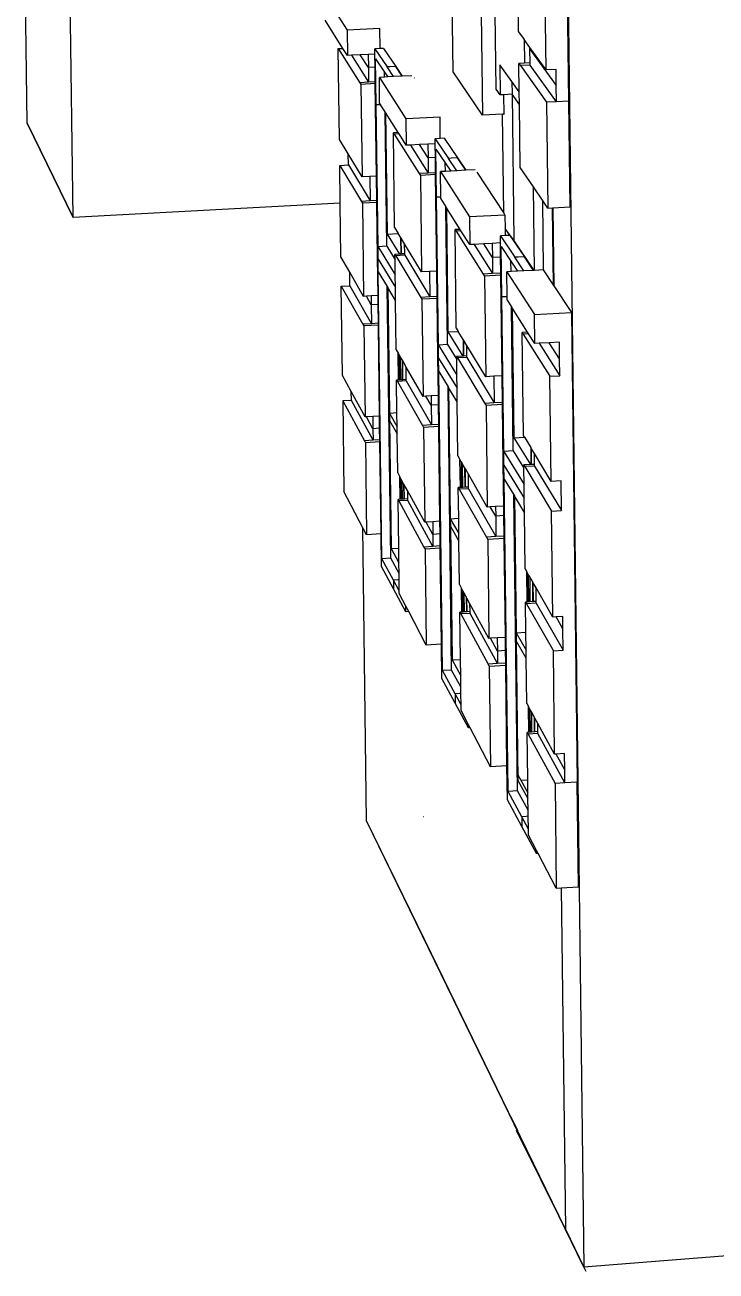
# Model space of a CAD drawing. Extents: x -106 to 80, y -44 to 65.
# Drawn here: x -99.64 to -89.94, y -38.99 to -21.49 of the extents above; entities that cross this region are included whole.
import ezdxf

# ---------------------------------------------------------------- set-up
doc = ezdxf.new("R2010")
doc.units = 0
doc.layers.get('0').update_dxf_attribs({"linetype": 'CONTINUOUS'})

msp = doc.modelspace()

# ---------------------------------------------------------------- linework, layer by layer
for p, q in [((-92.17, -8.626), (-91.796, -38.935)), ((-92.009, -22.561), (-92.105, -14.793)), ((-99.607, -22.869), (-99.639, -20.511)), ((-98.962, -24.197), (-99.01, -20.546)), ((-92.326, -22.123), (-92.343, -20.728)), ((-92.715, -21.586), (-92.723, -20.955)), ((-95.433, -21.073), (-95.119, -21.563)), ((-93.632, -22.147), (-93.645, -21.131)), ((-93.236, -21.332), (-93.218, -22.757)), ((-93.028, -22.395), (-93.041, -21.323)), ((-95.178, -21.82), (-95.428, -21.424)), ((-94.661, -21.54), (-95.119, -21.563)), ((-95.119, -21.563), (-95.115, -21.92)), ((-94.657, -21.823), (-94.661, -21.54)), ((-92.715, -21.586), (-92.636, -21.694)), ((-92.636, -21.694), (-92.632, -22.027)), ((-92.555, -21.807), (-92.636, -21.694)), ((-95.242, -21.823), (-95.178, -21.82)), ((-95.226, -23.1), (-95.242, -21.823)), ((-95.242, -21.823), (-94.94, -22.302)), ((-95.115, -21.92), (-95.178, -21.82)), ((-94.657, -21.823), (-94.729, -21.827)), ((-94.729, -21.827), (-94.559, -22.08)), ((-94.728, -21.9), (-94.729, -21.827)), ((-94.607, -21.821), (-94.657, -21.823)), ((-94.607, -21.821), (-94.436, -22.074)), ((-92.554, -21.831), (-92.555, -21.807)), ((-92.326, -22.123), (-92.555, -21.807)), ((-92.554, -21.831), (-92.185, -22.343)), ((-92.552, -22.023), (-92.554, -21.831)), ((-95.059, -21.917), (-95.115, -21.92)), ((-94.935, -21.911), (-95.059, -21.917)), ((-95.059, -21.917), (-94.818, -22.296)), ((-94.823, -21.905), (-94.935, -21.911)), ((-94.821, -22.089), (-94.935, -21.911)), ((-94.728, -21.9), (-94.823, -21.905)), ((-94.823, -21.905), (-94.821, -22.089)), ((-94.726, -22.084), (-94.728, -21.9)), ((-94.711, -22.614), (-94.719, -21.965)), ((-94.719, -21.965), (-94.594, -22.152)), ((-92.632, -22.027), (-92.709, -22.031)), ((-92.709, -22.031), (-92.688, -22.061)), ((-92.704, -22.428), (-92.709, -22.031)), ((-92.552, -22.023), (-92.632, -22.027)), ((-92.552, -22.054), (-92.552, -22.023)), ((-94.726, -22.084), (-94.821, -22.089)), ((-94.821, -22.089), (-94.818, -22.296)), ((-94.723, -22.291), (-94.726, -22.084)), ((-94.593, -22.223), (-94.594, -22.152)), ((-94.594, -22.152), (-94.548, -22.221)), ((-94.548, -22.221), (-94.593, -22.223)), ((-94.516, -22.078), (-94.559, -22.08)), ((-94.516, -22.078), (-94.559, -22.08)), ((-94.468, -22.217), (-94.559, -22.08)), ((-94.559, -22.08), (-94.559, -22.08)), ((-94.468, -22.217), (-94.548, -22.221)), ((-94.436, -22.074), (-94.516, -22.078)), ((-94.436, -22.074), (-94.516, -22.078)), ((-94.516, -22.078), (-94.516, -22.078)), ((-94.344, -22.21), (-94.468, -22.217)), ((-94.436, -22.074), (-94.436, -22.074)), ((-94.436, -22.074), (-94.344, -22.21)), ((-94.344, -22.21), (-94.436, -22.074)), ((-94.21, -22.204), (-94.344, -22.21)), ((-94.344, -22.21), (-94.344, -22.21)), ((-93.218, -22.757), (-93.632, -22.147)), ((-92.978, -22.051), (-92.972, -22.472)), ((-92.808, -22.286), (-92.978, -22.051)), ((-92.552, -22.054), (-92.688, -22.061)), ((-92.688, -22.061), (-92.321, -22.577)), ((-92.182, -22.57), (-92.552, -22.054)), ((-92.188, -22.116), (-92.326, -22.123)), ((-92.185, -22.343), (-92.188, -22.116)), ((-94.818, -22.296), (-94.94, -22.302)), ((-94.94, -22.302), (-94.926, -22.326)), ((-94.723, -22.315), (-94.926, -22.326)), ((-94.926, -22.326), (-94.909, -23.624)), ((-94.723, -22.291), (-94.818, -22.296)), ((-94.723, -22.315), (-94.723, -22.291)), ((-94.707, -23.613), (-94.723, -22.315)), ((-94.593, -22.223), (-94.666, -22.227)), ((-94.662, -22.592), (-94.666, -22.227)), ((-94.666, -22.227), (-94.293, -22.809)), ((-94.178, -22.233), (-94.175, -22.237)), ((-92.972, -22.472), (-93.028, -22.395)), ((-92.808, -22.286), (-92.805, -22.464)), ((-92.704, -22.428), (-92.808, -22.286)), ((-92.182, -22.57), (-92.185, -22.343)), ((-92.923, -22.47), (-92.972, -22.472)), ((-92.805, -22.464), (-92.923, -22.47)), ((-92.923, -22.47), (-92.919, -22.742)), ((-92.805, -22.464), (-92.78, -24.515)), ((-92.702, -22.607), (-92.805, -22.464)), ((-92.702, -22.607), (-92.704, -22.428)), ((-92.182, -22.57), (-92.321, -22.577)), ((-92.009, -22.561), (-92.182, -22.57)), ((-91.991, -24.046), (-92.009, -22.561)), ((-94.65, -22.611), (-94.711, -22.614)), ((-94.685, -24.605), (-94.711, -22.614)), ((-94.662, -22.592), (-94.65, -22.611)), ((-94.587, -22.71), (-94.65, -22.611)), ((-94.563, -24.599), (-94.587, -22.71)), ((-94.58, -22.721), (-94.587, -22.71)), ((-94.58, -22.721), (-94.558, -24.428)), ((-94.401, -23.003), (-94.58, -22.721)), ((-92.94, -22.743), (-93.218, -22.757)), ((-92.919, -22.742), (-92.94, -22.743)), ((-92.922, -24.132), (-92.94, -22.743)), ((-92.919, -22.742), (-92.917, -22.742)), ((-92.691, -23.491), (-92.702, -22.607)), ((-92.321, -22.577), (-92.302, -24.063)), ((-99.607, -22.869), (-98.962, -24.197)), ((-98.962, -24.197), (-99.607, -22.869)), ((-93.815, -22.784), (-94.293, -22.809)), ((-94.293, -22.809), (-94.288, -23.181)), ((-93.811, -23.085), (-93.815, -22.784)), ((-94.401, -23.003), (-94.469, -23.007)), ((-94.452, -24.334), (-94.469, -23.007)), ((-94.469, -23.007), (-94.457, -23.025)), ((-94.389, -23.022), (-94.457, -23.025)), ((-94.457, -23.025), (-94.107, -23.579)), ((-94.389, -23.022), (-94.401, -23.003)), ((-94.288, -23.181), (-94.389, -23.022)), ((-93.811, -23.085), (-93.883, -23.089)), ((-93.883, -23.089), (-93.698, -23.365)), ((-93.882, -23.16), (-93.883, -23.089)), ((-93.756, -23.082), (-93.811, -23.085)), ((-93.756, -23.082), (-93.57, -23.358)), ((-95.103, -23.303), (-95.226, -23.1)), ((-94.23, -23.178), (-94.288, -23.181)), ((-94.101, -23.171), (-94.23, -23.178)), ((-94.23, -23.178), (-93.98, -23.572)), ((-93.985, -23.165), (-94.101, -23.171)), ((-93.983, -23.356), (-94.101, -23.171)), ((-93.882, -23.16), (-93.985, -23.165)), ((-93.985, -23.165), (-93.983, -23.356)), ((-93.88, -23.351), (-93.882, -23.16)), ((-93.864, -23.91), (-93.872, -23.233)), ((-93.872, -23.233), (-93.742, -23.428)), ((-95.101, -23.456), (-95.103, -23.303)), ((-94.909, -23.624), (-95.103, -23.303)), ((-93.88, -23.351), (-93.983, -23.356)), ((-93.983, -23.356), (-93.98, -23.572)), ((-93.877, -23.566), (-93.88, -23.351)), ((-93.74, -23.548), (-93.742, -23.428)), ((-93.742, -23.428), (-93.665, -23.544)), ((-93.653, -23.362), (-93.698, -23.365)), ((-93.653, -23.362), (-93.698, -23.365)), ((-93.581, -23.539), (-93.698, -23.365)), ((-93.698, -23.365), (-93.698, -23.365)), ((-93.57, -23.358), (-93.653, -23.362)), ((-93.57, -23.358), (-93.653, -23.362)), ((-93.653, -23.362), (-93.653, -23.362)), ((-93.57, -23.358), (-93.57, -23.358)), ((-93.57, -23.358), (-93.452, -23.532)), ((-93.452, -23.532), (-93.57, -23.358)), ((-95.222, -23.463), (-95.101, -23.456)), ((-95.222, -23.463), (-94.919, -23.969)), ((-95.215, -23.994), (-95.222, -23.463)), ((-95.101, -23.456), (-94.797, -23.962)), ((-94.801, -23.618), (-94.909, -23.624)), ((-94.707, -23.613), (-94.801, -23.618)), ((-94.801, -23.618), (-94.797, -23.962)), ((-94.702, -23.957), (-94.707, -23.613)), ((-93.98, -23.572), (-94.107, -23.579)), ((-94.107, -23.579), (-94.091, -23.604)), ((-93.877, -23.593), (-94.091, -23.604)), ((-94.091, -23.604), (-94.074, -24.958)), ((-93.877, -23.566), (-93.98, -23.572)), ((-93.877, -23.593), (-93.877, -23.566)), ((-93.86, -24.946), (-93.877, -23.593)), ((-93.74, -23.548), (-93.81, -23.551)), ((-93.81, -23.551), (-93.402, -24.187)), ((-93.805, -23.907), (-93.81, -23.551)), ((-93.665, -23.544), (-93.74, -23.548)), ((-93.581, -23.539), (-93.665, -23.544)), ((-93.452, -23.532), (-93.581, -23.539)), ((-93.322, -23.525), (-93.452, -23.532)), ((-93.452, -23.532), (-93.452, -23.532)), ((-93.301, -23.556), (-92.922, -24.132)), ((-92.506, -23.763), (-92.691, -23.491)), ((-92.492, -24.937), (-92.506, -23.763)), ((-92.379, -23.95), (-92.506, -23.763)), ((-94.797, -23.962), (-94.919, -23.969)), ((-94.919, -23.969), (-94.905, -23.993)), ((-94.702, -23.957), (-94.797, -23.962)), ((-94.702, -23.982), (-94.702, -23.957)), ((-93.805, -23.907), (-93.864, -23.91)), ((-93.838, -25.987), (-93.864, -23.91)), ((-93.805, -23.932), (-93.805, -23.907)), ((-93.805, -23.932), (-93.734, -24.044)), ((-92.379, -23.95), (-92.367, -24.93)), ((-92.302, -24.063), (-92.379, -23.95)), ((-95.215, -23.994), (-98.962, -24.197)), ((-95.205, -24.749), (-95.215, -23.994)), ((-94.702, -23.982), (-94.905, -23.993)), ((-94.905, -23.993), (-94.888, -25.302)), ((-94.692, -24.765), (-94.702, -23.982)), ((-93.71, -25.98), (-93.734, -24.044)), ((-93.726, -24.057), (-93.734, -24.044)), ((-93.726, -24.057), (-93.704, -25.802)), ((-93.533, -24.361), (-93.726, -24.057)), ((-92.922, -24.132), (-92.904, -24.16)), ((-92.302, -24.063), (-92.236, -24.06)), ((-92.222, -25.15), (-92.236, -24.06)), ((-92.236, -24.06), (-92.232, -24.06)), ((-92.232, -24.06), (-91.991, -24.046)), ((-92.232, -24.06), (-92.219, -25.155)), ((-92.904, -24.16), (-93.402, -24.187)), ((-93.402, -24.187), (-93.397, -24.576)), ((-92.904, -24.16), (-92.901, -24.351)), ((-94.558, -24.428), (-94.401, -24.419)), ((-94.558, -24.428), (-94.383, -24.709)), ((-94.452, -24.334), (-94.401, -24.419)), ((-94.369, -24.471), (-94.401, -24.419)), ((-94.369, -24.471), (-94.366, -24.708)), ((-94.361, -24.485), (-94.369, -24.471)), ((-94.358, -24.707), (-94.361, -24.485)), ((-94.312, -24.565), (-94.361, -24.485)), ((-93.533, -24.361), (-93.604, -24.365)), ((-93.587, -25.751), (-93.604, -24.365)), ((-93.604, -24.365), (-93.591, -24.385)), ((-93.521, -24.381), (-93.591, -24.385)), ((-93.591, -24.385), (-93.21, -24.99)), ((-93.521, -24.381), (-93.533, -24.361)), ((-93.397, -24.576), (-93.521, -24.381)), ((-92.9, -24.449), (-92.969, -24.453)), ((-92.969, -24.453), (-92.767, -24.754)), ((-92.967, -24.552), (-92.969, -24.453)), ((-92.879, -24.381), (-92.901, -24.351)), ((-92.901, -24.351), (-92.9, -24.449)), ((-92.835, -24.446), (-92.9, -24.449)), ((-92.835, -24.446), (-92.879, -24.381)), ((-92.78, -24.515), (-92.879, -24.381)), ((-92.835, -24.446), (-92.632, -24.747)), ((-94.563, -24.599), (-94.685, -24.605)), ((-94.683, -24.779), (-94.685, -24.605)), ((-94.685, -24.605), (-94.443, -25)), ((-94.563, -24.599), (-94.446, -24.788)), ((-94.31, -24.705), (-94.312, -24.565)), ((-94.074, -24.958), (-94.312, -24.565)), ((-93.337, -24.573), (-93.397, -24.576)), ((-93.202, -24.565), (-93.337, -24.573)), ((-93.337, -24.573), (-93.077, -24.982)), ((-93.082, -24.559), (-93.202, -24.565)), ((-93.08, -24.757), (-93.202, -24.565)), ((-92.967, -24.552), (-93.082, -24.559)), ((-93.082, -24.559), (-93.08, -24.757)), ((-92.965, -24.751), (-92.967, -24.552)), ((-92.948, -25.311), (-92.957, -24.604)), ((-92.957, -24.604), (-92.821, -24.808)), ((-92.495, -24.937), (-92.78, -24.515)), ((-95.082, -24.964), (-95.205, -24.749)), ((-94.692, -24.765), (-94.683, -24.779)), ((-94.685, -25.29), (-94.692, -24.765)), ((-94.683, -24.779), (-94.441, -25.176)), ((-94.681, -24.959), (-94.683, -24.779)), ((-94.383, -24.709), (-94.447, -24.712)), ((-94.447, -24.712), (-94.435, -24.732)), ((-94.446, -24.788), (-94.447, -24.712)), ((-94.443, -25), (-94.446, -24.788)), ((-94.31, -24.725), (-94.435, -24.732)), ((-94.435, -24.732), (-94.086, -25.316)), ((-94.366, -24.708), (-94.383, -24.709)), ((-94.358, -24.707), (-94.366, -24.708)), ((-94.31, -24.705), (-94.358, -24.707)), ((-94.31, -24.725), (-94.31, -24.705)), ((-94.31, -24.725), (-93.958, -25.309)), ((-92.965, -24.751), (-93.08, -24.757)), ((-93.08, -24.757), (-93.077, -24.982)), ((-92.962, -24.976), (-92.965, -24.751)), ((-92.819, -24.955), (-92.821, -24.808)), ((-92.821, -24.808), (-92.726, -24.95)), ((-92.719, -24.752), (-92.767, -24.754)), ((-92.719, -24.752), (-92.767, -24.754)), ((-92.639, -24.945), (-92.767, -24.754)), ((-92.767, -24.754), (-92.767, -24.754)), ((-92.632, -24.747), (-92.719, -24.752)), ((-92.632, -24.747), (-92.719, -24.752)), ((-92.719, -24.752), (-92.719, -24.752)), ((-92.632, -24.747), (-92.503, -24.938)), ((-92.632, -24.747), (-92.632, -24.747)), ((-92.503, -24.938), (-92.632, -24.747)), ((-95.08, -25.152), (-95.082, -24.964)), ((-94.888, -25.302), (-95.082, -24.964)), ((-94.63, -28.987), (-94.681, -24.959)), ((-94.681, -24.959), (-94.556, -25.165)), ((-94.441, -25.176), (-94.443, -25)), ((-93.963, -24.952), (-94.074, -24.958)), ((-93.86, -24.946), (-93.963, -24.952)), ((-93.963, -24.952), (-93.958, -25.309)), ((-93.855, -25.303), (-93.86, -24.946)), ((-93.077, -24.982), (-93.21, -24.99)), ((-93.21, -24.99), (-93.192, -25.017)), ((-92.962, -25.004), (-93.192, -25.017)), ((-93.192, -25.017), (-93.174, -26.432)), ((-92.962, -24.976), (-93.077, -24.982)), ((-92.962, -25.004), (-92.962, -24.976)), ((-92.944, -26.418), (-92.962, -25.004)), ((-92.819, -24.955), (-92.877, -24.959)), ((-92.877, -24.959), (-92.492, -25.559)), ((-92.873, -25.307), (-92.877, -24.959)), ((-92.726, -24.95), (-92.819, -24.955)), ((-92.639, -24.945), (-92.726, -24.95)), ((-92.503, -24.938), (-92.639, -24.945)), ((-92.495, -24.937), (-92.503, -24.938)), ((-92.503, -24.938), (-92.503, -24.938)), ((-92.492, -24.937), (-92.495, -24.937)), ((-92.367, -24.93), (-92.492, -24.937)), ((-92.367, -24.93), (-92.222, -25.15)), ((-95.2, -25.159), (-95.08, -25.152)), ((-95.184, -26.414), (-95.2, -25.159)), ((-95.2, -25.159), (-94.897, -25.693)), ((-95.08, -25.152), (-94.775, -25.686)), ((-94.507, -28.979), (-94.556, -25.165)), ((-94.556, -25.165), (-94.548, -25.177)), ((-94.548, -25.177), (-94.526, -26.941)), ((-94.439, -25.358), (-94.548, -25.177)), ((-94.439, -25.358), (-94.441, -25.176)), ((-92.222, -25.15), (-92.219, -25.155)), ((-92.219, -25.155), (-91.972, -25.529)), ((-94.849, -25.3), (-94.888, -25.302)), ((-94.78, -25.296), (-94.849, -25.3)), ((-94.779, -25.422), (-94.849, -25.3)), ((-94.685, -25.29), (-94.78, -25.296)), ((-94.78, -25.296), (-94.779, -25.422)), ((-94.684, -25.417), (-94.685, -25.29)), ((-94.43, -26.051), (-94.439, -25.358)), ((-93.958, -25.309), (-94.086, -25.316)), ((-94.086, -25.316), (-94.07, -25.343)), ((-93.855, -25.331), (-94.07, -25.343)), ((-94.07, -25.343), (-94.052, -26.708)), ((-93.855, -25.303), (-93.958, -25.309)), ((-93.855, -25.331), (-93.855, -25.303)), ((-93.845, -26.153), (-93.855, -25.331)), ((-92.873, -25.307), (-92.948, -25.311)), ((-92.921, -27.481), (-92.948, -25.311)), ((-92.872, -25.357), (-92.873, -25.307)), ((-92.872, -25.357), (-92.813, -25.451)), ((-94.684, -25.417), (-94.779, -25.422)), ((-94.779, -25.422), (-94.775, -25.686)), ((-94.68, -25.68), (-94.684, -25.417)), ((-92.788, -27.473), (-92.813, -25.451)), ((-92.804, -25.464), (-92.813, -25.451)), ((-92.804, -25.464), (-92.781, -27.288)), ((-92.588, -25.804), (-92.804, -25.464)), ((-92.492, -25.559), (-91.972, -25.529)), ((-91.972, -25.529), (-91.891, -32.122)), ((-94.775, -25.686), (-94.897, -25.693)), ((-94.897, -25.693), (-94.883, -25.718)), ((-94.68, -25.707), (-94.883, -25.718)), ((-94.883, -25.718), (-94.866, -26.995)), ((-94.68, -25.68), (-94.775, -25.686)), ((-94.68, -25.707), (-94.68, -25.68)), ((-94.664, -26.983), (-94.68, -25.707)), ((-92.487, -25.965), (-92.492, -25.559)), ((-93.704, -25.802), (-93.561, -25.794)), ((-93.704, -25.802), (-93.494, -26.141)), ((-93.587, -25.751), (-93.561, -25.794)), ((-93.492, -25.907), (-93.561, -25.794)), ((-92.588, -25.804), (-92.662, -25.809)), ((-92.644, -27.257), (-92.662, -25.809)), ((-92.662, -25.809), (-92.648, -25.831)), ((-92.574, -25.826), (-92.648, -25.831)), ((-92.648, -25.831), (-92.273, -26.424)), ((-92.574, -25.826), (-92.588, -25.804)), ((-92.487, -25.965), (-92.574, -25.826)), ((-94.43, -26.051), (-94.402, -26.1)), ((-93.71, -25.98), (-93.838, -25.987)), ((-93.835, -26.168), (-93.838, -25.987)), ((-93.838, -25.987), (-93.578, -26.41)), ((-93.71, -25.98), (-93.581, -26.188)), ((-93.492, -25.907), (-93.489, -26.14)), ((-93.483, -25.923), (-93.492, -25.907)), ((-93.48, -26.14), (-93.483, -25.923)), ((-93.441, -25.992), (-93.483, -25.923)), ((-93.439, -26.138), (-93.441, -25.992)), ((-93.174, -26.432), (-93.441, -25.992)), ((-92.424, -25.961), (-92.487, -25.965)), ((-92.284, -25.953), (-92.424, -25.961)), ((-92.424, -25.961), (-92.135, -26.416)), ((-92.14, -25.945), (-92.284, -25.953)), ((-92.137, -26.181), (-92.284, -25.953)), ((-92.137, -26.181), (-92.14, -25.945)), ((-94.397, -26.475), (-94.402, -26.1)), ((-94.385, -26.129), (-94.402, -26.1)), ((-94.385, -26.129), (-94.381, -26.474)), ((-94.384, -26.13), (-94.385, -26.129)), ((-94.38, -26.474), (-94.384, -26.13)), ((-94.368, -26.158), (-94.384, -26.13)), ((-94.364, -26.473), (-94.368, -26.158)), ((-94.348, -26.194), (-94.368, -26.158)), ((-94.348, -26.194), (-94.344, -26.472)), ((-94.339, -26.209), (-94.348, -26.194)), ((-94.335, -26.472), (-94.339, -26.209)), ((-94.29, -26.294), (-94.339, -26.209)), ((-93.845, -26.153), (-93.835, -26.168)), ((-93.838, -26.695), (-93.845, -26.153)), ((-93.835, -26.168), (-93.576, -26.593)), ((-93.833, -26.356), (-93.835, -26.168)), ((-93.494, -26.141), (-93.582, -26.146)), ((-93.582, -26.146), (-93.569, -26.167)), ((-93.581, -26.188), (-93.582, -26.146)), ((-93.578, -26.41), (-93.581, -26.188)), ((-93.438, -26.16), (-93.569, -26.167)), ((-93.569, -26.167), (-93.187, -26.805)), ((-93.489, -26.14), (-93.494, -26.141)), ((-93.48, -26.14), (-93.489, -26.14)), ((-93.439, -26.138), (-93.48, -26.14)), ((-93.438, -26.16), (-93.439, -26.138)), ((-93.438, -26.16), (-93.054, -26.797)), ((-92.135, -26.416), (-92.137, -26.181)), ((-95.061, -26.639), (-95.184, -26.414)), ((-94.288, -26.469), (-94.29, -26.294)), ((-94.052, -26.708), (-94.29, -26.294)), ((-93.78, -30.557), (-93.833, -26.356)), ((-93.833, -26.356), (-93.702, -26.571)), ((-93.576, -26.593), (-93.578, -26.41)), ((-92.944, -26.418), (-93.059, -26.425)), ((-92.939, -26.791), (-92.944, -26.418)), ((-92.273, -26.424), (-92.135, -26.416)), ((-94.397, -26.475), (-94.425, -26.477)), ((-94.425, -26.477), (-94.413, -26.498)), ((-94.419, -26.935), (-94.425, -26.477)), ((-94.288, -26.49), (-94.413, -26.498)), ((-94.413, -26.498), (-94.063, -27.114)), ((-94.381, -26.474), (-94.397, -26.475)), ((-94.38, -26.474), (-94.381, -26.474)), ((-94.364, -26.473), (-94.38, -26.474)), ((-94.344, -26.472), (-94.364, -26.473)), ((-94.335, -26.472), (-94.344, -26.472)), ((-94.288, -26.469), (-94.335, -26.472)), ((-94.288, -26.49), (-94.288, -26.469)), ((-94.288, -26.49), (-93.936, -27.107)), ((-93.652, -30.549), (-93.702, -26.571)), ((-93.702, -26.571), (-93.695, -26.584)), ((-93.695, -26.584), (-93.671, -28.424)), ((-93.574, -26.783), (-93.695, -26.584)), ((-93.574, -26.783), (-93.576, -26.593)), ((-93.059, -26.425), (-93.174, -26.432)), ((-93.059, -26.425), (-93.054, -26.797)), ((-92.255, -27.9), (-92.273, -26.424)), ((-95.059, -26.763), (-95.179, -26.77)), ((-95.179, -26.77), (-95.163, -28.041)), ((-95.179, -26.77), (-94.877, -27.33)), ((-95.059, -26.763), (-95.061, -26.639)), ((-94.866, -26.995), (-95.061, -26.639)), ((-94.754, -27.323), (-95.059, -26.763)), ((-94.012, -26.705), (-94.052, -26.708)), ((-93.941, -26.701), (-94.012, -26.705)), ((-93.939, -26.832), (-94.012, -26.705)), ((-93.838, -26.695), (-93.941, -26.701)), ((-93.941, -26.701), (-93.939, -26.832)), ((-93.836, -26.826), (-93.838, -26.695)), ((-94.526, -26.941), (-94.419, -26.935)), ((-94.526, -26.941), (-94.525, -27.043)), ((-94.526, -26.941), (-94.416, -27.132)), ((-94.416, -27.132), (-94.419, -26.935)), ((-93.836, -26.826), (-93.939, -26.832)), ((-93.939, -26.832), (-93.936, -27.107)), ((-93.833, -27.1), (-93.836, -26.826)), ((-93.564, -27.543), (-93.574, -26.783)), ((-93.054, -26.797), (-93.187, -26.805)), ((-93.187, -26.805), (-93.169, -26.834)), ((-92.939, -26.821), (-93.169, -26.834)), ((-93.169, -26.834), (-93.152, -28.26)), ((-92.939, -26.791), (-93.054, -26.797)), ((-92.939, -26.821), (-92.939, -26.791)), ((-92.929, -27.654), (-92.939, -26.821)), ((-94.848, -26.993), (-94.866, -26.995)), ((-94.759, -26.988), (-94.848, -26.993)), ((-94.756, -27.16), (-94.848, -26.993)), ((-94.664, -26.983), (-94.759, -26.988)), ((-94.759, -26.988), (-94.756, -27.16)), ((-94.662, -27.154), (-94.664, -26.983)), ((-94.525, -27.043), (-94.415, -27.234)), ((-94.525, -27.043), (-94.502, -28.843)), ((-93.936, -27.107), (-94.063, -27.114)), ((-94.063, -27.114), (-94.047, -27.142)), ((-93.833, -27.1), (-93.936, -27.107)), ((-93.832, -27.13), (-93.833, -27.1)), ((-94.662, -27.154), (-94.756, -27.16)), ((-94.756, -27.16), (-94.754, -27.323)), ((-94.66, -27.317), (-94.662, -27.154)), ((-94.415, -27.234), (-94.416, -27.132)), ((-94.408, -27.782), (-94.415, -27.234)), ((-93.832, -27.13), (-94.047, -27.142)), ((-94.047, -27.142), (-94.03, -28.473)), ((-93.816, -28.46), (-93.832, -27.13)), ((-92.781, -27.288), (-92.631, -27.279)), ((-92.781, -27.288), (-92.548, -27.664)), ((-92.631, -27.279), (-92.644, -27.257)), ((-92.631, -27.279), (-92.543, -27.424)), ((-94.754, -27.323), (-94.877, -27.33)), ((-94.877, -27.33), (-94.862, -27.357)), ((-94.659, -27.345), (-94.862, -27.357)), ((-94.862, -27.357), (-94.845, -28.65)), ((-94.66, -27.317), (-94.754, -27.323)), ((-94.659, -27.345), (-94.66, -27.317)), ((-94.643, -28.638), (-94.659, -27.345)), ((-92.543, -27.424), (-92.54, -27.664)), ((-92.533, -27.442), (-92.543, -27.424)), ((-92.53, -27.663), (-92.533, -27.442)), ((-92.491, -27.51), (-92.533, -27.442)), ((-93.564, -27.543), (-93.535, -27.594)), ((-93.53, -27.986), (-93.535, -27.594)), ((-93.517, -27.626), (-93.535, -27.594)), ((-93.517, -27.626), (-93.512, -27.985)), ((-93.516, -27.626), (-93.517, -27.626)), ((-93.512, -27.985), (-93.516, -27.626)), ((-93.498, -27.657), (-93.516, -27.626)), ((-92.788, -27.473), (-92.921, -27.481)), ((-92.918, -27.671), (-92.921, -27.481)), ((-92.921, -27.481), (-92.636, -27.946)), ((-92.788, -27.473), (-92.639, -27.714)), ((-92.489, -27.661), (-92.491, -27.51)), ((-92.255, -27.9), (-92.491, -27.51)), ((-94.408, -27.782), (-94.38, -27.834)), ((-93.494, -27.984), (-93.498, -27.657)), ((-93.47, -27.707), (-93.498, -27.657)), ((-93.47, -27.707), (-93.466, -27.982)), ((-93.46, -27.723), (-93.47, -27.707)), ((-93.457, -27.982), (-93.46, -27.723)), ((-93.418, -27.797), (-93.46, -27.723)), ((-93.416, -27.979), (-93.418, -27.797)), ((-93.152, -28.26), (-93.418, -27.797)), ((-92.929, -27.654), (-92.918, -27.671)), ((-92.921, -28.246), (-92.929, -27.654)), ((-92.918, -27.671), (-92.633, -28.137)), ((-92.916, -27.867), (-92.918, -27.671)), ((-92.548, -27.664), (-92.639, -27.67)), ((-92.639, -27.67), (-92.625, -27.693)), ((-92.639, -27.714), (-92.639, -27.67)), ((-92.636, -27.946), (-92.639, -27.714)), ((-92.489, -27.685), (-92.625, -27.693)), ((-92.625, -27.693), (-92.25, -28.32)), ((-92.54, -27.664), (-92.548, -27.664)), ((-92.53, -27.663), (-92.54, -27.664)), ((-92.489, -27.661), (-92.53, -27.663)), ((-92.489, -27.685), (-92.489, -27.661)), ((-92.489, -27.685), (-92.111, -28.311)), ((-94.376, -28.151), (-94.38, -27.834)), ((-94.363, -27.865), (-94.38, -27.834)), ((-94.363, -27.865), (-94.359, -28.15)), ((-94.359, -28.15), (-94.363, -27.865)), ((-94.363, -27.865), (-94.363, -27.865)), ((-94.346, -27.895), (-94.363, -27.865)), ((-94.343, -28.149), (-94.346, -27.895)), ((-94.326, -27.933), (-94.346, -27.895)), ((-94.326, -27.933), (-94.323, -28.148)), ((-94.317, -27.949), (-94.326, -27.933)), ((-94.314, -28.148), (-94.317, -27.949)), ((-94.268, -28.038), (-94.317, -27.949)), ((-93.53, -27.986), (-93.559, -27.988)), ((-93.559, -27.988), (-93.546, -28.011)), ((-93.553, -28.416), (-93.559, -27.988)), ((-93.512, -27.985), (-93.53, -27.986)), ((-93.494, -27.984), (-93.512, -27.985)), ((-93.512, -27.985), (-93.512, -27.985)), ((-93.466, -27.982), (-93.494, -27.984)), ((-93.457, -27.982), (-93.466, -27.982)), ((-93.416, -27.979), (-93.457, -27.982)), ((-93.415, -28.003), (-93.416, -27.979)), ((-92.861, -32.255), (-92.916, -27.867)), ((-92.916, -27.867), (-92.78, -28.091)), ((-92.633, -28.137), (-92.636, -27.946)), ((-92.116, -27.891), (-92.255, -27.9)), ((-92.111, -28.311), (-92.116, -27.891)), ((-94.897, -28.551), (-95.163, -28.041)), ((-94.376, -28.151), (-94.403, -28.153)), ((-94.403, -28.153), (-94.392, -28.175)), ((-94.395, -28.836), (-94.403, -28.153)), ((-94.267, -28.167), (-94.392, -28.175)), ((-94.359, -28.15), (-94.376, -28.151)), ((-94.343, -28.149), (-94.359, -28.15)), ((-94.359, -28.15), (-94.359, -28.15)), ((-94.323, -28.148), (-94.343, -28.149)), ((-94.314, -28.148), (-94.323, -28.148)), ((-94.267, -28.145), (-94.314, -28.148)), ((-94.267, -28.145), (-94.268, -28.038)), ((-94.03, -28.473), (-94.268, -28.038)), ((-94.267, -28.167), (-94.267, -28.145)), ((-93.914, -28.814), (-94.267, -28.167)), ((-93.415, -28.003), (-93.546, -28.011)), ((-93.546, -28.011), (-93.163, -28.683)), ((-93.415, -28.003), (-93.031, -28.675)), ((-92.728, -32.245), (-92.78, -28.091)), ((-92.78, -28.091), (-92.771, -28.105)), ((-92.771, -28.105), (-92.747, -30.027)), ((-92.631, -28.336), (-92.771, -28.105)), ((-92.631, -28.336), (-92.633, -28.137)), ((-94.392, -28.175), (-94.041, -28.822)), ((-93.11, -28.258), (-93.152, -28.26)), ((-93.036, -28.253), (-93.11, -28.258)), ((-93.034, -28.388), (-93.11, -28.258)), ((-92.921, -28.246), (-93.036, -28.253)), ((-93.036, -28.253), (-93.034, -28.388)), ((-92.92, -28.381), (-92.921, -28.246)), ((-92.621, -29.13), (-92.631, -28.336)), ((-92.25, -28.32), (-92.111, -28.311)), ((-92.231, -29.807), (-92.25, -28.32)), ((-94.011, -28.472), (-94.03, -28.473)), ((-93.918, -28.466), (-94.011, -28.472)), ((-93.916, -28.644), (-94.011, -28.472)), ((-93.816, -28.46), (-93.918, -28.466)), ((-93.918, -28.466), (-93.916, -28.644)), ((-93.814, -28.638), (-93.816, -28.46)), ((-93.671, -28.424), (-93.553, -28.416)), ((-93.671, -28.424), (-93.55, -28.634)), ((-93.671, -28.424), (-93.67, -28.53)), ((-93.55, -28.634), (-93.553, -28.416)), ((-92.92, -28.381), (-93.034, -28.388)), ((-93.034, -28.388), (-93.031, -28.675)), ((-92.916, -28.668), (-92.92, -28.381)), ((-94.845, -32.665), (-94.897, -28.551)), ((-94.845, -28.65), (-94.897, -28.551)), ((-94.643, -28.638), (-94.845, -28.65)), ((-94.637, -29.095), (-94.643, -28.638)), ((-93.814, -28.638), (-93.916, -28.644)), ((-93.916, -28.644), (-93.914, -28.814)), ((-93.811, -28.807), (-93.814, -28.638)), ((-93.67, -28.53), (-93.549, -28.741)), ((-93.67, -28.53), (-93.647, -30.407)), ((-93.549, -28.741), (-93.55, -28.634)), ((-93.031, -28.675), (-93.163, -28.683)), ((-93.163, -28.683), (-93.146, -28.714)), ((-92.916, -28.668), (-93.031, -28.675)), ((-92.916, -28.7), (-92.916, -28.668)), ((-94.502, -28.843), (-94.395, -28.836)), ((-94.502, -28.843), (-94.392, -29.044)), ((-94.392, -29.044), (-94.395, -28.836)), ((-93.914, -28.814), (-94.041, -28.822)), ((-94.041, -28.822), (-94.025, -28.851)), ((-93.811, -28.838), (-94.025, -28.851)), ((-94.025, -28.851), (-94.008, -30.199)), ((-93.811, -28.807), (-93.914, -28.814)), ((-93.811, -28.838), (-93.811, -28.807)), ((-93.794, -30.185), (-93.811, -28.838)), ((-93.541, -29.35), (-93.549, -28.741)), ((-92.916, -28.7), (-93.146, -28.714)), ((-93.146, -28.714), (-93.129, -30.105)), ((-92.898, -30.09), (-92.916, -28.7)), ((-94.507, -28.979), (-94.63, -28.987)), ((-94.469, -29.285), (-94.63, -28.987)), ((-94.39, -29.194), (-94.507, -28.979)), ((-94.39, -29.194), (-94.392, -29.044)), ((-94.466, -29.411), (-94.637, -29.095)), ((-94.389, -29.28), (-94.39, -29.194)), ((-92.621, -29.13), (-92.597, -29.171)), ((-92.592, -29.594), (-92.597, -29.171)), ((-92.577, -29.206), (-92.597, -29.171)), ((-92.577, -29.206), (-92.573, -29.593)), ((-92.577, -29.207), (-92.577, -29.206)), ((-92.572, -29.592), (-92.577, -29.207)), ((-92.557, -29.241), (-92.577, -29.207)), ((-94.409, -29.281), (-94.469, -29.285)), ((-94.468, -29.286), (-94.469, -29.285)), ((-94.409, -29.282), (-94.468, -29.286)), ((-94.387, -29.435), (-94.468, -29.286)), ((-94.468, -29.286), (-94.466, -29.411)), ((-94.389, -29.28), (-94.409, -29.281)), ((-94.409, -29.282), (-94.409, -29.281)), ((-94.389, -29.281), (-94.409, -29.282)), ((-94.389, -29.281), (-94.389, -29.28)), ((-94.387, -29.435), (-94.389, -29.281)), ((-93.541, -29.35), (-93.512, -29.404)), ((-92.557, -29.241), (-92.553, -29.591)), ((-92.52, -29.306), (-92.557, -29.241)), ((-92.52, -29.306), (-92.516, -29.589)), ((-92.509, -29.324), (-92.52, -29.306)), ((-92.506, -29.588), (-92.509, -29.324)), ((-92.468, -29.396), (-92.509, -29.324)), ((-92.466, -29.586), (-92.468, -29.396)), ((-92.231, -29.807), (-92.468, -29.396)), ((-94.294, -29.731), (-94.466, -29.411)), ((-94.387, -29.475), (-94.387, -29.435)), ((-94.295, -29.65), (-94.387, -29.475)), ((-93.508, -29.736), (-93.512, -29.404)), ((-93.494, -29.437), (-93.512, -29.404)), ((-93.494, -29.437), (-93.49, -29.735)), ((-93.493, -29.438), (-93.494, -29.437)), ((-93.49, -29.735), (-93.493, -29.438)), ((-93.476, -29.471), (-93.493, -29.438)), ((-93.472, -29.734), (-93.476, -29.471)), ((-93.447, -29.523), (-93.476, -29.471)), ((-93.447, -29.523), (-93.444, -29.732)), ((-93.437, -29.54), (-93.447, -29.523)), ((-93.435, -29.731), (-93.437, -29.54)), ((-93.395, -29.618), (-93.437, -29.54)), ((-94.294, -29.731), (-94.295, -29.65)), ((-94.255, -29.728), (-94.295, -29.65)), ((-94.255, -29.728), (-94.294, -29.731)), ((-94.008, -30.199), (-94.255, -29.728)), ((-93.508, -29.736), (-93.537, -29.738)), ((-93.537, -29.738), (-93.524, -29.761)), ((-93.528, -30.399), (-93.537, -29.738)), ((-93.49, -29.735), (-93.508, -29.736)), ((-93.472, -29.734), (-93.49, -29.735)), ((-93.49, -29.735), (-93.49, -29.735)), ((-93.444, -29.732), (-93.472, -29.734)), ((-93.435, -29.731), (-93.444, -29.732)), ((-93.394, -29.729), (-93.435, -29.731)), ((-93.394, -29.729), (-93.395, -29.618)), ((-93.129, -30.105), (-93.395, -29.618)), ((-93.393, -29.753), (-93.394, -29.729)), ((-92.592, -29.594), (-92.615, -29.595)), ((-92.615, -29.595), (-92.601, -29.62)), ((-92.61, -30.018), (-92.615, -29.595)), ((-92.465, -29.611), (-92.601, -29.62)), ((-92.601, -29.62), (-92.225, -30.281)), ((-92.573, -29.593), (-92.592, -29.594)), ((-92.572, -29.592), (-92.573, -29.593)), ((-92.553, -29.591), (-92.572, -29.592)), ((-92.516, -29.589), (-92.553, -29.591)), ((-92.506, -29.588), (-92.516, -29.589)), ((-92.466, -29.586), (-92.506, -29.588)), ((-92.465, -29.611), (-92.466, -29.586)), ((-92.465, -29.611), (-92.087, -30.272)), ((-93.393, -29.753), (-93.524, -29.761)), ((-93.524, -29.761), (-93.141, -30.467)), ((-93.008, -30.459), (-93.393, -29.753)), ((-92.188, -29.804), (-92.231, -29.807)), ((-92.093, -29.798), (-92.188, -29.804)), ((-92.091, -29.972), (-92.188, -29.804)), ((-92.091, -29.972), (-92.093, -29.798)), ((-92.898, -30.09), (-93.013, -30.097)), ((-92.896, -30.274), (-92.898, -30.09)), ((-92.747, -30.027), (-92.61, -30.018)), ((-92.747, -30.027), (-92.746, -30.138)), ((-92.747, -30.027), (-92.607, -30.27)), ((-92.607, -30.27), (-92.61, -30.018)), ((-92.087, -30.272), (-92.091, -29.972)), ((-93.794, -30.185), (-94.008, -30.199)), ((-93.788, -30.669), (-93.794, -30.185)), ((-93.108, -30.103), (-93.129, -30.105)), ((-93.013, -30.097), (-93.108, -30.103)), ((-93.011, -30.282), (-93.108, -30.103)), ((-93.013, -30.097), (-93.011, -30.282)), ((-92.746, -30.138), (-92.722, -32.098)), ((-92.606, -30.382), (-92.746, -30.138)), ((-92.606, -30.382), (-92.607, -30.27)), ((-93.647, -30.407), (-93.528, -30.399)), ((-93.647, -30.407), (-93.525, -30.629)), ((-93.525, -30.629), (-93.528, -30.399)), ((-92.896, -30.274), (-93.011, -30.282)), ((-93.011, -30.282), (-93.008, -30.459)), ((-92.894, -30.451), (-92.896, -30.274)), ((-92.598, -31.019), (-92.606, -30.382)), ((-92.225, -30.281), (-92.087, -30.272)), ((-92.207, -31.731), (-92.225, -30.281)), ((-93.652, -30.549), (-93.78, -30.557)), ((-93.604, -30.881), (-93.78, -30.557)), ((-93.523, -30.786), (-93.652, -30.549)), ((-93.008, -30.459), (-93.141, -30.467)), ((-93.141, -30.467), (-93.124, -30.5)), ((-92.893, -30.485), (-93.124, -30.5)), ((-93.124, -30.5), (-93.106, -31.908)), ((-92.894, -30.451), (-93.008, -30.459)), ((-92.893, -30.485), (-92.894, -30.451)), ((-92.876, -31.893), (-92.893, -30.485)), ((-93.602, -31.013), (-93.788, -30.669)), ((-93.523, -30.786), (-93.525, -30.629)), ((-93.522, -30.876), (-93.523, -30.786)), ((-93.543, -30.877), (-93.604, -30.881)), ((-93.542, -30.878), (-93.604, -30.882)), ((-93.604, -30.882), (-93.604, -30.881)), ((-93.52, -31.037), (-93.604, -30.882)), ((-93.604, -30.882), (-93.602, -31.013)), ((-93.522, -30.876), (-93.543, -30.877)), ((-93.542, -30.878), (-93.543, -30.877)), ((-93.522, -30.877), (-93.542, -30.878)), ((-93.522, -30.877), (-93.522, -30.876)), ((-93.52, -31.037), (-93.522, -30.877)), ((-93.415, -31.361), (-93.602, -31.013)), ((-93.519, -31.118), (-93.52, -31.037)), ((-93.415, -31.317), (-93.519, -31.118)), ((-92.598, -31.019), (-92.574, -31.063)), ((-92.569, -31.422), (-92.574, -31.063)), ((-92.554, -31.099), (-92.574, -31.063)), ((-92.554, -31.099), (-92.55, -31.421)), ((-92.553, -31.1), (-92.554, -31.099)), ((-92.549, -31.421), (-92.553, -31.1)), ((-92.534, -31.135), (-92.553, -31.1)), ((-92.534, -31.135), (-92.53, -31.42)), ((-92.496, -31.204), (-92.534, -31.135)), ((-93.415, -31.361), (-93.415, -31.317)), ((-93.393, -31.36), (-93.415, -31.317)), ((-92.496, -31.204), (-92.494, -31.417)), ((-92.486, -31.223), (-92.496, -31.204)), ((-92.483, -31.417), (-92.486, -31.223)), ((-92.444, -31.299), (-92.486, -31.223)), ((-92.443, -31.414), (-92.444, -31.299)), ((-92.207, -31.731), (-92.444, -31.299)), ((-93.393, -31.36), (-93.415, -31.361)), ((-93.106, -31.908), (-93.393, -31.36)), ((-92.569, -31.422), (-92.593, -31.424)), ((-92.593, -31.424), (-92.579, -31.45)), ((-92.584, -32.089), (-92.593, -31.424)), ((-92.443, -31.441), (-92.579, -31.45)), ((-92.579, -31.45), (-92.202, -32.143)), ((-92.55, -31.421), (-92.569, -31.422)), ((-92.549, -31.421), (-92.55, -31.421)), ((-92.53, -31.42), (-92.549, -31.421)), ((-92.494, -31.417), (-92.53, -31.42)), ((-92.483, -31.417), (-92.494, -31.417)), ((-92.443, -31.414), (-92.483, -31.417)), ((-92.443, -31.441), (-92.443, -31.414)), ((-92.064, -32.134), (-92.443, -31.441)), ((-92.186, -31.73), (-92.207, -31.731)), ((-92.069, -31.722), (-92.186, -31.73)), ((-92.066, -31.949), (-92.186, -31.73)), ((-92.066, -31.949), (-92.069, -31.722)), ((-92.876, -31.893), (-93.106, -31.908)), ((-92.87, -32.371), (-92.876, -31.893)), ((-92.722, -32.019), (-92.68, -32.096)), ((-92.064, -32.134), (-92.066, -31.949)), ((-92.722, -32.098), (-92.721, -32.098)), ((-92.722, -32.098), (-92.581, -32.355)), ((-92.68, -32.096), (-92.584, -32.089)), ((-92.68, -32.096), (-92.582, -32.275)), ((-92.582, -32.275), (-92.584, -32.089)), ((-92.064, -32.134), (-92.202, -32.143)), ((-92.202, -32.143), (-92.184, -33.613)), ((-91.891, -32.122), (-92.064, -32.134)), ((-91.873, -33.591), (-91.891, -32.122)), ((-92.667, -32.747), (-92.87, -32.371)), ((-92.728, -32.245), (-92.861, -32.255)), ((-92.669, -32.609), (-92.861, -32.255)), ((-92.579, -32.519), (-92.728, -32.245)), ((-92.581, -32.355), (-92.582, -32.275)), ((-92.581, -32.355), (-92.581, -32.355)), ((-92.579, -32.519), (-92.581, -32.355)), ((-92.578, -32.602), (-92.579, -32.519)), ((-94.025, -34.35), (-94.845, -32.665)), ((-91.796, -38.935), (-94.845, -32.665)), ((-94.044, -32.609), (-94.047, -32.609)), ((-92.605, -32.604), (-92.669, -32.609)), ((-92.605, -32.605), (-92.669, -32.61)), ((-92.669, -32.61), (-92.669, -32.609)), ((-92.576, -32.782), (-92.669, -32.61)), ((-92.669, -32.61), (-92.667, -32.747)), ((-92.578, -32.602), (-92.605, -32.604)), ((-92.578, -32.603), (-92.605, -32.605)), ((-92.605, -32.605), (-92.605, -32.604)), ((-92.578, -32.603), (-92.578, -32.602)), ((-92.576, -32.782), (-92.578, -32.603)), ((-92.462, -33.127), (-92.667, -32.747)), ((-92.575, -32.867), (-92.576, -32.782)), ((-92.463, -33.081), (-92.575, -32.867)), ((-92.462, -33.127), (-92.463, -33.081)), ((-92.439, -33.125), (-92.463, -33.081)), ((-92.439, -33.125), (-92.462, -33.127)), ((-92.184, -33.613), (-92.439, -33.125)), ((-92.114, -33.608), (-91.873, -33.591)), ((-92.184, -33.613), (-92.114, -33.608)), ((-92.114, -33.608), (-92.055, -38.402)), ((-93.697, -35.024), (-94.025, -34.35)), ((-94.022, -34.356), (-92.773, -36.926)), ((-92.822, -36.825), (-92.729, -37.016)), ((-92.055, -38.402), (-92.776, -36.919)), ((-92.055, -38.402), (-92.773, -36.925)), ((-92.741, -37.017), (-92.729, -37.016)), ((-92.055, -38.402), (-92.741, -37.017)), ((-92.055, -38.402), (-91.796, -38.935)), ((-88.364, -38.659), (-91.796, -38.935)), ((-91.796, -38.935), (-91.77, -38.989))]:
    msp.add_line(p, q)

doc.saveas('drawing.dxf')
